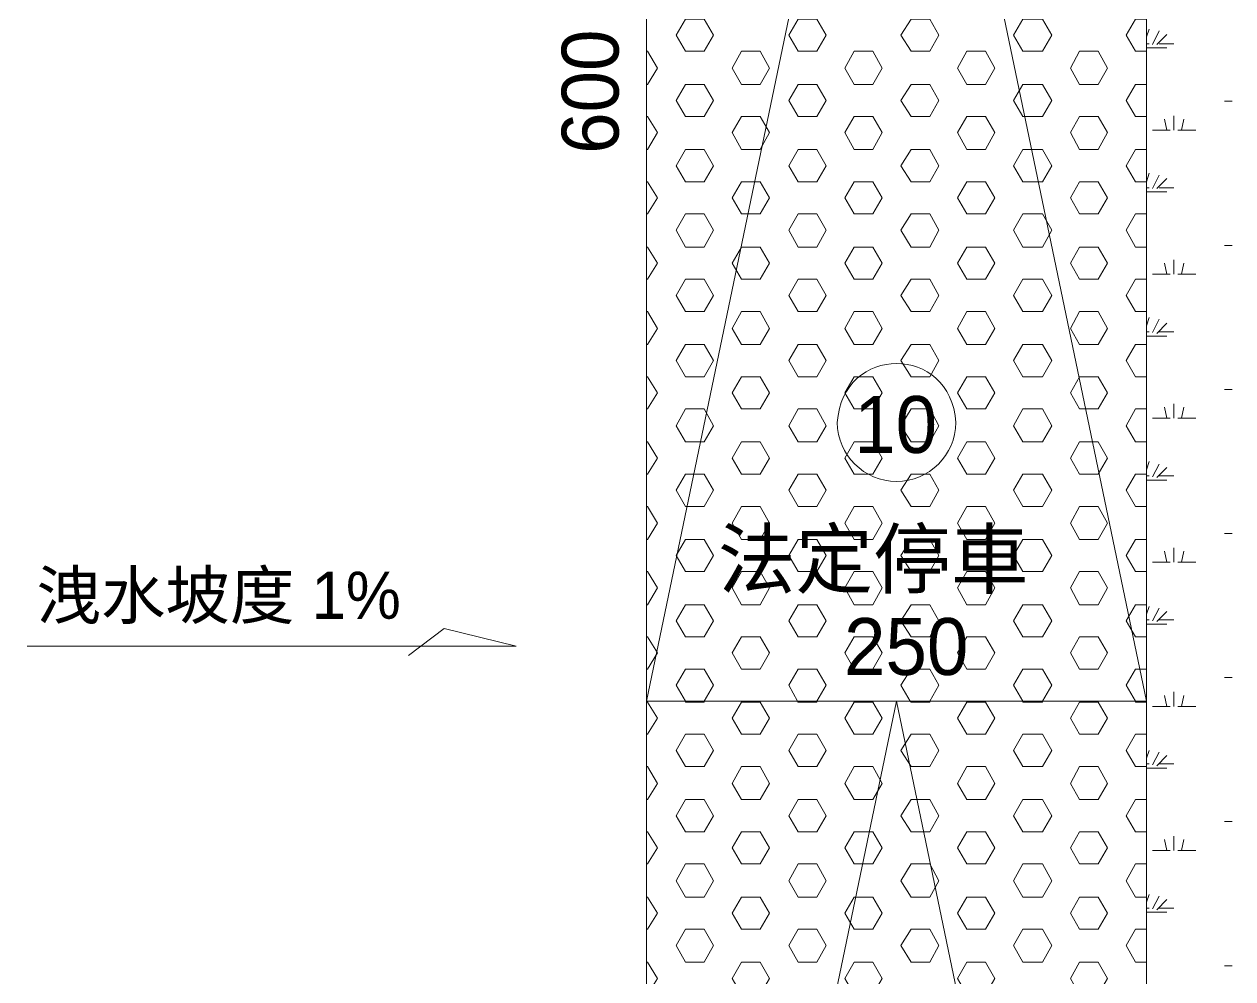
# Model space of a CAD drawing. Header units: millimetres. Extents: x 0 to 31017, y 0 to 21335.
# Drawn here: x 10418 to 11022, y 4430 to 4907 of the extents above; entities that cross this region are included whole.
import ezdxf
from ezdxf import colors
from ezdxf.entities.mleader import LeaderData, LeaderLine
from ezdxf.enums import TextEntityAlignment as Align
from ezdxf.math import Vec2, Vec3

# ---------------------------------------------------------------- set-up
doc = ezdxf.new("R2010")
doc.units = ezdxf.units.MM
doc.layers.add('PDF_幾何圖形', color=7, linetype='Continuous')
doc.layers.add('PDF_文字', color=7, linetype='Continuous')
doc.styles.add('PDF PMingLiU', font='')
doc.styles.get("Standard").update_dxf_attribs({"font": 'arial.ttf'})
doc.styles.get('PDF PMingLiU').set_extended_font_data('PMingLiU')

# ---------------------------------------------------------------- blocks, each defined once
blk = doc.blocks.new('建築底圖1140116')
at = {"layer": 'PDF_幾何圖形', "lineweight": 0}
blk.add_lwpolyline([(1839.01, -22577.18), (1488.86, -22577.18, -0.000209), (1488.43, -24980.84)], format="xyb", dxfattribs=at)
for points in [[(1839.01, -23958.32), (1839.01, -23358.36), (2088.82, -23358.36), (2088.82, -23958.32)], [(2088.82, -23958.32), (1963.91, -23358.36), (1839.01, -23958.32), (1963.91, -23358.36)], [(1839.01, -23958.32), (1839.01, -23358.36), (2088.82, -23358.36), (2088.82, -23958.32)], [(2126.08, -23358.36), (2088.82, -23358.36), (2088.82, -25158.67), (2389.01, -25158.67)], [(1867.8, -23617.48), (1858.49, -23617.48), (1853.83, -23625.52), (1858.49, -23633.57), (1867.8, -23633.57), (1872.46, -23625.52)], [(1924.11, -23617.48), (1914.8, -23617.48), (1910.14, -23625.52), (1914.8, -23633.57), (1924.11, -23633.57), (1928.77, -23625.52)], [(1980.43, -23617.48), (1971.11, -23617.48), (1966.03, -23625.52), (1971.11, -23633.57), (1980.43, -23633.57), (1985.08, -23625.52)], [(2036.74, -23617.48), (2027, -23617.48), (2022.34, -23625.52), (2027, -23633.57), (2036.74, -23633.57), (2041.4, -23625.52)], [(1895.75, -23633.57), (1886.43, -23633.57), (1881.77, -23642.04), (1886.43, -23650.08), (1895.75, -23650.08), (1900.4, -23642.04)], [(1952.06, -23633.57), (1942.74, -23633.57), (1938.09, -23642.04), (1942.74, -23650.08), (1952.06, -23650.08), (1956.72, -23642.04)], [(2008.37, -23633.57), (1999.06, -23633.57), (1994.4, -23642.04), (1999.06, -23650.08), (2008.37, -23650.08), (2013.03, -23642.04)], [(2064.68, -23633.57), (2055.37, -23633.57), (2050.71, -23642.04), (2055.37, -23650.08), (2064.68, -23650.08), (2069.34, -23642.04)], [(1867.8, -23650.08), (1858.49, -23650.08), (1853.83, -23658.13), (1858.49, -23666.17), (1867.8, -23666.17), (1872.46, -23658.13)], [(1924.11, -23650.08), (1914.8, -23650.08), (1910.14, -23658.13), (1914.8, -23666.17), (1924.11, -23666.17), (1928.77, -23658.13)], [(1980.43, -23650.08), (1971.11, -23650.08), (1966.03, -23658.13), (1971.11, -23666.17), (1980.43, -23666.17), (1985.08, -23658.13)], [(2036.74, -23650.08), (2027, -23650.08), (2022.34, -23658.13), (2027, -23666.17), (2036.74, -23666.17), (2041.4, -23658.13)], [(1895.75, -23666.17), (1886.43, -23666.17), (1881.77, -23674.22), (1886.43, -23682.68), (1895.75, -23682.68), (1900.4, -23674.22)], [(1952.06, -23666.17), (1942.74, -23666.17), (1938.09, -23674.22), (1942.74, -23682.68), (1952.06, -23682.68), (1956.72, -23674.22)], [(2008.37, -23666.17), (1999.06, -23666.17), (1994.4, -23674.22), (1999.06, -23682.68), (2008.37, -23682.68), (2013.03, -23674.22)], [(2064.68, -23666.17), (2055.37, -23666.17), (2050.71, -23674.22), (2055.37, -23682.68), (2064.68, -23682.68), (2069.34, -23674.22)], [(1867.8, -23682.68), (1858.49, -23682.68), (1853.83, -23690.73), (1858.49, -23698.77), (1867.8, -23698.77), (1872.46, -23690.73)], [(1924.11, -23682.68), (1914.8, -23682.68), (1910.14, -23690.73), (1914.8, -23698.77), (1924.11, -23698.77), (1928.77, -23690.73)], [(1980.43, -23682.68), (1971.11, -23682.68), (1966.03, -23690.73), (1971.11, -23698.77), (1980.43, -23698.77), (1985.08, -23690.73)], [(2036.74, -23682.68), (2027, -23682.68), (2022.34, -23690.73), (2027, -23698.77), (2036.74, -23698.77), (2041.4, -23690.73)], [(1895.75, -23698.77), (1886.43, -23698.77), (1881.77, -23706.82), (1886.43, -23714.86), (1895.75, -23714.86), (1900.4, -23706.82)], [(1952.06, -23698.77), (1942.74, -23698.77), (1938.09, -23706.82), (1942.74, -23714.86), (1952.06, -23714.86), (1956.72, -23706.82)], [(2008.37, -23698.77), (1999.06, -23698.77), (1994.4, -23706.82), (1999.06, -23714.86), (2008.37, -23714.86), (2013.03, -23706.82)], [(2064.68, -23698.77), (2055.37, -23698.77), (2050.71, -23706.82), (2055.37, -23714.86), (2064.68, -23714.86), (2069.34, -23706.82)], [(1867.8, -23714.86), (1858.49, -23714.86), (1853.83, -23722.91), (1858.49, -23731.37), (1867.8, -23731.37), (1872.46, -23722.91)], [(1924.11, -23714.86), (1914.8, -23714.86), (1910.14, -23722.91), (1914.8, -23731.37), (1924.11, -23731.37), (1928.77, -23722.91)], [(1980.43, -23714.86), (1971.11, -23714.86), (1966.03, -23722.91), (1971.11, -23731.37), (1980.43, -23731.37), (1985.08, -23722.91)], [(2036.74, -23714.86), (2027, -23714.86), (2022.34, -23722.91), (2027, -23731.37), (2036.74, -23731.37), (2041.4, -23722.91)], [(1895.75, -23731.37), (1886.43, -23731.37), (1881.77, -23739.42), (1886.43, -23747.46), (1895.75, -23747.46), (1900.4, -23739.42)], [(1952.06, -23731.37), (1942.74, -23731.37), (1938.09, -23739.42), (1942.74, -23747.46), (1952.06, -23747.46), (1956.72, -23739.42)], [(2008.37, -23731.37), (1999.06, -23731.37), (1994.4, -23739.42), (1999.06, -23747.46), (2008.37, -23747.46), (2013.03, -23739.42)], [(2064.68, -23731.37), (2055.37, -23731.37), (2050.71, -23739.42), (2055.37, -23747.46), (2064.68, -23747.46), (2069.34, -23739.42)], [(1867.8, -23747.46), (1858.49, -23747.46), (1853.83, -23755.51), (1858.49, -23763.55), (1867.8, -23763.55), (1872.46, -23755.51)], [(1924.11, -23747.46), (1914.8, -23747.46), (1910.14, -23755.51), (1914.8, -23763.55), (1924.11, -23763.55), (1928.77, -23755.51)], [(1980.43, -23747.46), (1971.11, -23747.46), (1966.03, -23755.51), (1971.11, -23763.55), (1980.43, -23763.55), (1985.08, -23755.51)], [(2036.74, -23747.46), (2027, -23747.46), (2022.34, -23755.51), (2027, -23763.55), (2036.74, -23763.55), (2041.4, -23755.51)], [(1895.75, -23763.55), (1886.43, -23763.55), (1881.77, -23772.02), (1886.43, -23780.07), (1895.75, -23780.07), (1900.4, -23772.02)], [(1952.06, -23763.55), (1942.74, -23763.55), (1938.09, -23772.02), (1942.74, -23780.07), (1952.06, -23780.07), (1956.72, -23772.02)], [(2008.37, -23763.55), (1999.06, -23763.55), (1994.4, -23772.02), (1999.06, -23780.07), (2008.37, -23780.07), (2013.03, -23772.02)], [(2064.68, -23763.55), (2055.37, -23763.55), (2050.71, -23772.02), (2055.37, -23780.07), (2064.68, -23780.07), (2069.34, -23772.02)], [(1867.8, -23780.07), (1858.49, -23780.07), (1853.83, -23788.11), (1858.49, -23796.16), (1867.8, -23796.16), (1872.46, -23788.11)], [(1924.11, -23780.07), (1914.8, -23780.07), (1910.14, -23788.11), (1914.8, -23796.16), (1924.11, -23796.16), (1928.77, -23788.11)], [(1980.43, -23780.07), (1971.11, -23780.07), (1966.03, -23788.11), (1971.11, -23796.16), (1980.43, -23796.16), (1985.08, -23788.11)], [(2036.74, -23780.07), (2027, -23780.07), (2022.34, -23788.11), (2027, -23796.16), (2036.74, -23796.16), (2041.4, -23788.11)], [(1895.75, -23796.16), (1886.43, -23796.16), (1881.77, -23804.2), (1886.43, -23812.24), (1895.75, -23812.24), (1900.4, -23804.2)], [(1952.06, -23796.16), (1942.74, -23796.16), (1938.09, -23804.2), (1942.74, -23812.24), (1952.06, -23812.24), (1956.72, -23804.2)], [(2008.37, -23796.16), (1999.06, -23796.16), (1994.4, -23804.2), (1999.06, -23812.24), (2008.37, -23812.24), (2013.03, -23804.2)], [(2064.68, -23796.16), (2055.37, -23796.16), (2050.71, -23804.2), (2055.37, -23812.24), (2064.68, -23812.24), (2069.34, -23804.2)], [(1867.8, -23812.24), (1858.49, -23812.24), (1853.83, -23820.71), (1858.49, -23828.76), (1867.8, -23828.76), (1872.46, -23820.71)], [(1924.11, -23812.24), (1914.8, -23812.24), (1910.14, -23820.71), (1914.8, -23828.76), (1924.11, -23828.76), (1928.77, -23820.71)], [(1980.43, -23812.24), (1971.11, -23812.24), (1966.03, -23820.71), (1971.11, -23828.76), (1980.43, -23828.76), (1985.08, -23820.71)], [(2036.74, -23812.24), (2027, -23812.24), (2022.34, -23820.71), (2027, -23828.76), (2036.74, -23828.76), (2041.4, -23820.71)], [(1895.75, -23828.76), (1886.43, -23828.76), (1881.77, -23836.8), (1886.43, -23844.85), (1895.75, -23844.85), (1900.4, -23836.8)], [(1952.06, -23828.76), (1942.74, -23828.76), (1938.09, -23836.8), (1942.74, -23844.85), (1952.06, -23844.85), (1956.72, -23836.8)], [(2008.37, -23828.76), (1999.06, -23828.76), (1994.4, -23836.8), (1999.06, -23844.85), (2008.37, -23844.85), (2013.03, -23836.8)], [(2064.68, -23828.76), (2055.37, -23828.76), (2050.71, -23836.8), (2055.37, -23844.85), (2064.68, -23844.85), (2069.34, -23836.8)], [(1867.8, -23844.85), (1858.49, -23844.85), (1853.83, -23852.89), (1858.49, -23860.94), (1867.8, -23860.94), (1872.46, -23852.89)], [(1924.11, -23844.85), (1914.8, -23844.85), (1910.14, -23852.89), (1914.8, -23860.94), (1924.11, -23860.94), (1928.77, -23852.89)], [(1980.43, -23844.85), (1971.11, -23844.85), (1966.03, -23852.89), (1971.11, -23860.94), (1980.43, -23860.94), (1985.08, -23852.89)], [(2036.74, -23844.85), (2027, -23844.85), (2022.34, -23852.89), (2027, -23860.94), (2036.74, -23860.94), (2041.4, -23852.89)], [(1895.75, -23860.94), (1886.43, -23860.94), (1881.77, -23869.4), (1886.43, -23877.45), (1895.75, -23877.45), (1900.4, -23869.4)], [(1952.06, -23860.94), (1942.74, -23860.94), (1938.09, -23869.4), (1942.74, -23877.45), (1952.06, -23877.45), (1956.72, -23869.4)], [(2008.37, -23860.94), (1999.06, -23860.94), (1994.4, -23869.4), (1999.06, -23877.45), (2008.37, -23877.45), (2013.03, -23869.4)], [(2064.68, -23860.94), (2055.37, -23860.94), (2050.71, -23869.4), (2055.37, -23877.45), (2064.68, -23877.45), (2069.34, -23869.4)], [(1867.8, -23877.45), (1858.49, -23877.45), (1853.83, -23885.49), (1858.49, -23893.54), (1867.8, -23893.54), (1872.46, -23885.49)], [(1924.11, -23877.45), (1914.8, -23877.45), (1910.14, -23885.49), (1914.8, -23893.54), (1924.11, -23893.54), (1928.77, -23885.49)], [(1980.43, -23877.45), (1971.11, -23877.45), (1966.03, -23885.49), (1971.11, -23893.54), (1980.43, -23893.54), (1985.08, -23885.49)], [(2036.74, -23877.45), (2027, -23877.45), (2022.34, -23885.49), (2027, -23893.54), (2036.74, -23893.54), (2041.4, -23885.49)], [(1895.75, -23893.54), (1886.43, -23893.54), (1881.77, -23901.58), (1886.43, -23910.05), (1895.75, -23910.05), (1900.4, -23901.58)], [(1952.06, -23893.54), (1942.74, -23893.54), (1938.09, -23901.58), (1942.74, -23910.05), (1952.06, -23910.05), (1956.72, -23901.58)], [(2008.37, -23893.54), (1999.06, -23893.54), (1994.4, -23901.58), (1999.06, -23910.05), (2008.37, -23910.05), (2013.03, -23901.58)], [(2064.68, -23893.54), (2055.37, -23893.54), (2050.71, -23901.58), (2055.37, -23910.05), (2064.68, -23910.05), (2069.34, -23901.58)], [(1867.8, -23910.05), (1858.49, -23910.05), (1853.83, -23918.1), (1858.49, -23926.14), (1867.8, -23926.14), (1872.46, -23918.1)], [(1924.11, -23910.05), (1914.8, -23910.05), (1910.14, -23918.1), (1914.8, -23926.14), (1924.11, -23926.14), (1928.77, -23918.1)], [(1980.43, -23910.05), (1971.11, -23910.05), (1966.03, -23918.1), (1971.11, -23926.14), (1980.43, -23926.14), (1985.08, -23918.1)], [(2036.74, -23910.05), (2027, -23910.05), (2022.34, -23918.1), (2027, -23926.14), (2036.74, -23926.14), (2041.4, -23918.1)], [(1895.75, -23926.14), (1886.43, -23926.14), (1881.77, -23934.18), (1886.43, -23942.23), (1895.75, -23942.23), (1900.4, -23934.18)], [(1952.06, -23926.14), (1942.74, -23926.14), (1938.09, -23934.18), (1942.74, -23942.23), (1952.06, -23942.23), (1956.72, -23934.18)], [(2008.37, -23926.14), (1999.06, -23926.14), (1994.4, -23934.18), (1999.06, -23942.23), (2008.37, -23942.23), (2013.03, -23934.18)], [(2064.68, -23926.14), (2055.37, -23926.14), (2050.71, -23934.18), (2055.37, -23942.23), (2064.68, -23942.23), (2069.34, -23934.18)], [(1867.8, -23942.23), (1858.49, -23942.23), (1853.83, -23950.27), (1858.49, -23958.32), (1858.49, -23958.74), (1867.8, -23958.74), (1867.8, -23958.32), (1872.46, -23950.27)], [(1924.11, -23942.23), (1914.8, -23942.23), (1910.14, -23950.27), (1914.38, -23958.32), (1914.8, -23958.74), (1924.11, -23958.74), (1924.11, -23958.32), (1928.77, -23950.27)], [(1980.43, -23942.23), (1971.11, -23942.23), (1966.03, -23950.27), (1970.69, -23958.32), (1971.11, -23958.74), (1980.43, -23958.74), (1980.43, -23958.32), (1985.08, -23950.27)], [(2036.74, -23942.23), (2027, -23942.23), (2022.34, -23950.27), (2027, -23958.32), (2027, -23958.74), (2036.74, -23958.74), (2036.74, -23958.32), (2041.4, -23950.27)], [(1839.01, -24558.7), (1839.01, -23958.32), (2088.82, -23958.32), (2088.82, -24558.7)], [(2088.82, -24558.7), (1963.91, -23958.32), (1839.01, -24558.7), (1963.91, -23958.32)], [(1839.01, -24558.7), (1839.01, -23958.32), (2088.82, -23958.32), (2088.82, -24558.7)], [(1895.75, -23958.74), (1886.43, -23958.74), (1881.77, -23966.79), (1886.43, -23974.83), (1895.75, -23974.83), (1900.4, -23966.79)], [(1952.06, -23958.74), (1942.74, -23958.74), (1938.09, -23966.79), (1942.74, -23974.83), (1952.06, -23974.83), (1956.72, -23966.79)], [(2008.37, -23958.74), (1999.06, -23958.74), (1994.4, -23966.79), (1999.06, -23974.83), (2008.37, -23974.83), (2013.03, -23966.79)], [(2064.68, -23958.74), (2055.37, -23958.74), (2050.71, -23966.79), (2055.37, -23974.83), (2064.68, -23974.83), (2069.34, -23966.79)], [(1867.8, -23974.83), (1858.49, -23974.83), (1853.83, -23982.88), (1858.49, -23990.92), (1867.8, -23990.92), (1872.46, -23982.88)], [(1924.11, -23974.83), (1914.8, -23974.83), (1910.14, -23982.88), (1914.8, -23990.92), (1924.11, -23990.92), (1928.77, -23982.88)], [(1980.43, -23974.83), (1971.11, -23974.83), (1966.03, -23982.88), (1971.11, -23990.92), (1980.43, -23990.92), (1985.08, -23982.88)], [(2036.74, -23974.83), (2027, -23974.83), (2022.34, -23982.88), (2027, -23990.92), (2036.74, -23990.92), (2041.4, -23982.88)], [(1895.75, -23990.92), (1886.43, -23990.92), (1881.77, -23999.39), (1886.43, -24007.43), (1895.75, -24007.43), (1900.4, -23999.39)], [(1952.06, -23990.92), (1942.74, -23990.92), (1938.09, -23999.39), (1942.74, -24007.43), (1952.06, -24007.43), (1956.72, -23999.39)], [(2008.37, -23990.92), (1999.06, -23990.92), (1994.4, -23999.39), (1999.06, -24007.43), (2008.37, -24007.43), (2013.03, -23999.39)], [(2064.68, -23990.92), (2055.37, -23990.92), (2050.71, -23999.39), (2055.37, -24007.43), (2064.68, -24007.43), (2069.34, -23999.39)], [(1867.8, -24007.43), (1858.49, -24007.43), (1853.83, -24015.48), (1858.49, -24023.52), (1867.8, -24023.52), (1872.46, -24015.48)], [(1924.11, -24007.43), (1914.8, -24007.43), (1910.14, -24015.48), (1914.8, -24023.52), (1924.11, -24023.52), (1928.77, -24015.48)], [(1980.43, -24007.43), (1971.11, -24007.43), (1966.03, -24015.48), (1971.11, -24023.52), (1980.43, -24023.52), (1985.08, -24015.48)], [(2036.74, -24007.43), (2027, -24007.43), (2022.34, -24015.48), (2027, -24023.52), (2036.74, -24023.52), (2041.4, -24015.48)], [(1895.75, -24023.52), (1886.43, -24023.52), (1881.77, -24031.57), (1886.43, -24039.61), (1895.75, -24039.61), (1900.4, -24031.57)], [(1952.06, -24023.52), (1942.74, -24023.52), (1938.09, -24031.57), (1942.74, -24039.61), (1952.06, -24039.61), (1956.72, -24031.57)], [(2008.37, -24023.52), (1999.06, -24023.52), (1994.4, -24031.57), (1999.06, -24039.61), (2008.37, -24039.61), (2013.03, -24031.57)], [(2064.68, -24023.52), (2055.37, -24023.52), (2050.71, -24031.57), (2055.37, -24039.61), (2064.68, -24039.61), (2069.34, -24031.57)], [(1867.8, -24039.61), (1858.49, -24039.61), (1853.83, -24048.08), (1858.49, -24056.12), (1867.8, -24056.12), (1872.46, -24048.08)], [(1924.11, -24039.61), (1914.8, -24039.61), (1910.14, -24048.08), (1914.8, -24056.12), (1924.11, -24056.12), (1928.77, -24048.08)], [(1980.43, -24039.61), (1971.11, -24039.61), (1966.03, -24048.08), (1971.11, -24056.12), (1980.43, -24056.12), (1985.08, -24048.08)], [(2036.74, -24039.61), (2027, -24039.61), (2022.34, -24048.08), (2027, -24056.12), (2036.74, -24056.12), (2041.4, -24048.08)], [(1895.75, -24056.12), (1886.43, -24056.12), (1881.77, -24064.17), (1886.43, -24072.21), (1895.75, -24072.21), (1900.4, -24064.17)], [(1952.06, -24056.12), (1942.74, -24056.12), (1938.09, -24064.17), (1942.74, -24072.21), (1952.06, -24072.21), (1956.72, -24064.17)], [(2008.37, -24056.12), (1999.06, -24056.12), (1994.4, -24064.17), (1999.06, -24072.21), (2008.37, -24072.21), (2013.03, -24064.17)], [(2064.68, -24056.12), (2055.37, -24056.12), (2050.71, -24064.17), (2055.37, -24072.21), (2064.68, -24072.21), (2069.34, -24064.17)], [(1867.8, -24072.21), (1858.49, -24072.21), (1853.83, -24080.26), (1858.49, -24088.73), (1867.8, -24088.73), (1872.46, -24080.26)], [(1924.11, -24072.21), (1914.8, -24072.21), (1910.14, -24080.26), (1914.8, -24088.73), (1924.11, -24088.73), (1928.77, -24080.26)], [(1980.43, -24072.21), (1971.11, -24072.21), (1966.03, -24080.26), (1971.11, -24088.73), (1980.43, -24088.73), (1985.08, -24080.26)], [(2036.74, -24072.21), (2027, -24072.21), (2022.34, -24080.26), (2027, -24088.73), (2036.74, -24088.73), (2041.4, -24080.26)], [(1895.75, -24088.73), (1886.43, -24088.73), (1881.77, -24096.77), (1886.43, -24104.82), (1895.75, -24104.82), (1900.4, -24096.77)], [(1952.06, -24088.73), (1942.74, -24088.73), (1938.09, -24096.77), (1942.74, -24104.82), (1952.06, -24104.82), (1956.72, -24096.77)], [(2008.37, -24088.73), (1999.06, -24088.73), (1994.4, -24096.77), (1999.06, -24104.82), (2008.37, -24104.82), (2013.03, -24096.77)], [(2064.68, -24088.73), (2055.37, -24088.73), (2050.71, -24096.77), (2055.37, -24104.82), (2064.68, -24104.82), (2069.34, -24096.77)]]:
    blk.add_lwpolyline(points, close=True, dxfattribs=at)
at = {"layer": 'PDF_幾何圖形', "lineweight": 5}
for points in [[(1839.01, -23958.32), (1839.01, -23358.36), (2088.82, -23358.36), (2088.82, -23958.32)], [(1839.01, -24558.7), (1839.01, -23958.32), (2088.82, -23958.32), (2088.82, -24558.7)]]:
    blk.add_lwpolyline(points, close=True, dxfattribs=at)
at = {"layer": 'PDF_幾何圖形', "lineweight": 0}
for points in [[(2088.82, -23617.48), (2083.31, -23617.48), (2078.66, -23625.52), (2083.31, -23633.57), (2088.82, -23633.57)], [(2088.82, -23626.37), (2090.09, -23622.56)], [(2091.78, -23630.18), (2095.17, -23623.41)], [(2088.82, -23629.76), (2090.09, -23629.76)], [(2093.9, -23630.18), (2098.98, -23625.1)], [(2095.17, -23629.76), (2102.37, -23629.76)], [(1839.01, -23650.08), (1839.43, -23650.08), (1844.52, -23642.04), (1839.43, -23633.57), (1839.01, -23633.57)], [(2088.82, -23631.88), (2098.98, -23631.88)], [(2088.82, -23650.08), (2083.31, -23650.08), (2078.66, -23658.13), (2083.31, -23666.17), (2088.82, -23666.17)], [(2127.77, -23658.55), (2131.58, -23658.55)], [(1839.01, -23682.68), (1839.43, -23682.68), (1844.52, -23674.22), (1839.43, -23666.17), (1839.01, -23666.17)], [(2102.37, -23672.95), (2102.37, -23665.75)], [(2098.98, -23672.95), (2097.71, -23667.44)], [(2106.18, -23672.95), (2107.45, -23667.44)], [(2091.78, -23672.95), (2100.67, -23672.95)], [(2104.48, -23672.95), (2113.38, -23672.95)], [(2088.82, -23682.68), (2083.31, -23682.68), (2078.66, -23690.73), (2083.31, -23698.77), (2088.82, -23698.77), (2090.09, -23694.54)], [(2091.78, -23702.16), (2095.17, -23695.39)], [(1839.01, -23714.86), (1839.43, -23714.86), (1844.52, -23706.82), (1839.43, -23698.77), (1839.01, -23698.77)], [(2088.82, -23701.74), (2090.09, -23701.74)], [(2093.9, -23702.16), (2098.98, -23697.08)], [(2095.17, -23701.74), (2102.37, -23701.74)], [(2088.82, -23703.85), (2098.98, -23703.85)], [(2088.82, -23714.86), (2083.31, -23714.86), (2078.66, -23722.91), (2083.31, -23731.37), (2088.82, -23731.37)], [(1839.01, -23747.46), (1839.43, -23747.46), (1844.52, -23739.42), (1839.43, -23731.37), (1839.01, -23731.37)], [(2127.77, -23730.53), (2131.58, -23730.53)], [(2102.37, -23744.92), (2102.37, -23737.73)], [(2091.78, -23744.92), (2100.67, -23744.92)], [(2098.98, -23744.92), (2097.71, -23739.42)], [(2104.48, -23744.92), (2113.38, -23744.92)], [(2106.18, -23744.92), (2107.45, -23739.42)], [(2088.82, -23747.46), (2083.31, -23747.46), (2078.66, -23755.51), (2083.31, -23763.55), (2088.82, -23763.55)], [(1839.01, -23780.07), (1839.43, -23780.07), (1844.52, -23772.02), (1839.43, -23763.55), (1839.01, -23763.55)], [(2088.82, -23770.75), (2090.09, -23766.52)], [(2091.78, -23774.14), (2095.17, -23767.36)], [(2088.82, -23773.71), (2090.09, -23773.71)], [(2093.9, -23774.56), (2098.98, -23769.48)], [(2095.17, -23773.71), (2102.37, -23773.71)], [(2088.82, -23780.07), (2083.31, -23780.07), (2078.66, -23788.11), (2083.31, -23796.16), (2088.82, -23796.16)], [(2088.82, -23775.83), (2098.98, -23775.83)], [(1839.01, -23812.24), (1839.43, -23812.24), (1844.52, -23804.2), (1839.43, -23796.16), (1839.01, -23796.16)], [(2127.77, -23802.51), (2131.58, -23802.51)], [(2098.98, -23816.9), (2097.71, -23811.4)], [(2102.37, -23816.9), (2102.37, -23809.7)], [(2106.18, -23816.9), (2107.45, -23811.4)], [(2088.82, -23812.24), (2083.31, -23812.24), (2078.66, -23820.71), (2083.31, -23828.76), (2088.82, -23828.76)], [(2091.78, -23816.9), (2100.67, -23816.9)], [(2104.48, -23816.9), (2113.38, -23816.9)], [(1839.01, -23844.85), (1839.43, -23844.85), (1844.52, -23836.8), (1839.43, -23828.76), (1839.01, -23828.76)], [(2088.82, -23842.73), (2090.09, -23838.5)], [(2091.78, -23846.12), (2095.17, -23839.77)], [(2093.9, -23846.54), (2098.98, -23841.46)], [(2088.82, -23844.85), (2083.31, -23844.85), (2078.66, -23852.89), (2083.31, -23860.94), (2088.82, -23860.94)], [(2088.82, -23845.69), (2090.09, -23845.69)], [(2095.17, -23845.69), (2102.37, -23845.69)], [(2088.82, -23847.81), (2098.98, -23847.81)], [(1839.01, -23877.45), (1839.43, -23877.45), (1844.52, -23869.4), (1839.43, -23860.94), (1839.01, -23860.94)], [(2088.82, -23877.45), (2083.31, -23877.45), (2078.66, -23885.49), (2083.31, -23893.54), (2088.82, -23893.54)], [(2127.77, -23874.48), (2131.58, -23874.48)], [(2098.98, -23888.88), (2097.71, -23883.38)], [(2102.37, -23888.88), (2102.37, -23881.68)], [(2106.18, -23888.88), (2107.45, -23883.38)], [(2091.78, -23888.88), (2100.67, -23888.88)], [(2104.48, -23888.88), (2113.38, -23888.88)], [(1839.01, -23910.05), (1839.43, -23910.05), (1844.52, -23901.58), (1839.43, -23893.54), (1839.01, -23893.54)], [(2088.82, -23910.05), (2083.31, -23910.05), (2078.66, -23918.1), (2083.31, -23926.14), (2088.82, -23926.14)], [(2088.82, -23914.71), (2090.09, -23910.9)], [(2091.78, -23918.1), (2095.17, -23911.74)], [(2093.9, -23918.52), (2098.98, -23913.44)], [(2088.82, -23917.67), (2090.09, -23917.67)], [(2088.82, -23919.79), (2098.98, -23919.79)], [(2095.17, -23917.67), (2102.37, -23917.67)], [(1839.01, -23942.23), (1839.43, -23942.23), (1844.52, -23934.18), (1839.43, -23926.14), (1839.01, -23926.14)], [(2088.82, -23942.23), (2083.31, -23942.23), (2078.66, -23950.27), (2083.31, -23958.32), (2083.31, -23958.74), (2088.82, -23958.74)], [(2127.77, -23946.46), (2131.58, -23946.46)], [(2098.98, -23960.86), (2097.71, -23955.35)], [(2102.37, -23960.86), (2102.37, -23953.66)], [(2106.18, -23960.86), (2107.45, -23955.35)], [(1839.01, -23974.83), (1839.43, -23974.83), (1844.52, -23966.79), (1839.43, -23958.74), (1839.01, -23958.74)], [(2091.78, -23960.86), (2100.67, -23960.86)], [(2104.48, -23960.86), (2113.38, -23960.86)], [(2088.82, -23974.83), (2083.31, -23974.83), (2078.66, -23982.88), (2083.31, -23990.92), (2088.82, -23990.92)], [(2088.82, -23986.69), (2090.09, -23982.88)], [(2091.78, -23990.07), (2095.17, -23983.72)], [(2093.9, -23990.5), (2098.98, -23985.42)], [(1839.01, -24007.43), (1839.43, -24007.43), (1844.52, -23999.39), (1839.43, -23990.92), (1839.01, -23990.92)], [(2088.82, -23989.65), (2090.09, -23989.65)], [(2088.82, -23991.77), (2098.98, -23991.77)], [(2095.17, -23989.65), (2102.37, -23989.65)], [(2088.82, -24007.43), (2083.31, -24007.43), (2078.66, -24015.48), (2083.31, -24023.52), (2088.82, -24023.52)], [(2127.77, -24018.44), (2131.58, -24018.44)], [(1839.01, -24039.61), (1839.43, -24039.61), (1844.52, -24031.57), (1839.43, -24023.52), (1839.01, -24023.52)], [(2098.98, -24032.84), (2097.71, -24027.33)], [(2102.37, -24032.84), (2102.37, -24025.64)], [(2106.18, -24032.84), (2107.45, -24027.33)], [(2091.78, -24032.84), (2100.67, -24032.84)], [(2104.48, -24032.84), (2113.38, -24032.84)], [(2088.82, -24039.61), (2083.31, -24039.61), (2078.66, -24048.08), (2083.31, -24056.12), (2088.82, -24056.12)], [(1839.01, -24072.21), (1839.43, -24072.21), (1844.52, -24064.17), (1839.43, -24056.12), (1839.01, -24056.12)], [(2088.82, -24058.66), (2090.09, -24054.85)], [(2091.78, -24062.05), (2095.17, -24055.7)], [(2093.9, -24062.48), (2098.98, -24057.39)], [(2088.82, -24061.63), (2090.09, -24061.63)], [(2088.82, -24063.75), (2098.98, -24063.75)], [(2095.17, -24061.63), (2102.37, -24061.63)], [(2088.82, -24072.21), (2083.31, -24072.21), (2078.66, -24080.26), (2083.31, -24088.73), (2088.82, -24088.73)], [(1839.01, -24104.82), (1839.43, -24104.82), (1844.52, -24096.77), (1839.43, -24088.73), (1839.01, -24088.73)], [(2127.77, -24090.42), (2131.58, -24090.42)]]:
    blk.add_lwpolyline(points, dxfattribs=at)
at = {"layer": 'PDF_幾何圖形', "lineweight": 9}
blk.add_lwpolyline([(1720.03, -23935.45), (1737.82, -23921.91), (1773.81, -23930.8), (1529.5, -23930.8)], dxfattribs=at)
at = {"layer": 'PDF_幾何圖形', "lineweight": 5}
blk.add_arc((1963.91, -23818.81), 29.64, 180.40053, 359.59947, dxfattribs=at)
at = {"layer": 'PDF_幾何圖形', "lineweight": 0}
blk.add_open_spline([(1839.01, -24903.78), (1839.01, -24128.24), (1839.01, -23352.71), (1839.01, -22577.18)], degree=3, dxfattribs=at)
at = {"layer": 'PDF_幾何圖形', "lineweight": 5}
blk.add_open_spline([(1993.55, -23819.02), (1991.03, -23779.75), (1936.8, -23779.75), (1934.28, -23819.02)], degree=3, dxfattribs=at)
at = {"layer": 'PDF_文字', "insert": (1811, -23684.8), "char_height": 28.447, "attachment_point": 4, "rotation": 90, "style": 'PDF PMingLiU'}
blk.add_mtext('600', dxfattribs=at)
at = {"layer": 'PDF_文字', "attachment_point": 4, "style": 'PDF PMingLiU'}
for s, insert, char_height in [('10', (1942.74, -23820.23), 28.447), ('法定停車', (1874.58, -23888.82), 28.447), ('洩水坡度 1%', (1534.16, -23906.65), 23.611), ('250', (1937.66, -23931.16), 28.447)]:
    blk.add_mtext(s, dxfattribs=dict(at, insert=insert, char_height=char_height))
blk = doc.blocks.new('_DetailCallout')
at = {"color": 0, "linetype": 'ByBlock', "lineweight": -2, "transparency": 16777216}
blk.add_line((8, 0), (-8, 0), dxfattribs=at)
blk.add_circle((0, 0), 8, dxfattribs=at)
at = {"color": 0, "transparency": 16777216}
for tag, p in [('視圖號碼', (0, 1)), ('圖紙號碼', (0, -6))]:
    blk.add_attdef(tag, text='', height=3, dxfattribs=at).set_placement(p, align=Align.CENTER)

msp = doc.modelspace()

# ---------------------------------------------------------------- block references
at = {"color": 2}
msp.add_blockref('建築底圖1140116', (8890.21, 28527.44), dxfattribs=at)

# ---------------------------------------------------------------- leaders
at = {"color": 175, "true_color": 0x4554a5}
ml = msp.add_multileader_block('Standard', dxfattribs=at)
ml.set_content('_DetailCallout', color=(69, 84, 165), scale=15)
ml.set_attribute('視圖號碼', '冷藏庫', width=0)
ml.set_attribute('圖紙號碼', 'A機', width=0)
ml.set_leader_properties()
ml.build(insert=Vec2(0, 0))
ml.multileader.update_dxf_attribs({"leader_type": 0})
ctx = ml.context
ctx.base_point, ctx.plane_origin = Vec3(13190.86, 19361.87), Vec3(13310.86, 19361.87)
notes = []
notes.append((ctx, [(0, (0, 0, 0), (0, 0), (1, 0), 1, [])]))
ctx.block.insert = Vec3(13310.86, 19361.87)
at = {"color": 251, "true_color": 0x636466}
ml = msp.add_multileader_block('Standard', dxfattribs=at)
ml.set_content('_DetailCallout', color=(99, 100, 102), scale=15)
ml.set_attribute('視圖號碼', '急速庫', width=0)
ml.set_attribute('圖紙號碼', 'B', width=0)
ml.set_leader_properties()
ml.build(insert=Vec2(0, 0))
ml.multileader.update_dxf_attribs({"leader_type": 0})
ctx = ml.context
ctx.base_point, ctx.plane_origin = Vec3(11503.79, 17825.66), Vec3(11623.79, 17825.66)
notes.append((ctx, [(0, (0, 0, 0), (0, 0), (1, 0), 1, [])]))
ctx.block.insert = Vec3(11623.79, 17825.66)
ml = msp.add_multileader_block('Standard', dxfattribs=at)
ml.set_content('_DetailCallout', color=(99, 100, 102), scale=15)
ml.set_attribute('視圖號碼', '急速庫', width=0)
ml.set_attribute('圖紙號碼', 'A-2', width=0)
ml.set_leader_properties()
ml.build(insert=Vec2(0, 0))
ml.multileader.update_dxf_attribs({"leader_type": 0})
ctx = ml.context
ctx.base_point, ctx.plane_origin = Vec3(11835.98, 17825.66), Vec3(11955.98, 17825.66)
notes.append((ctx, [(0, (0, 0, 0), (0, 0), (1, 0), 1, [])]))
ctx.block.insert = Vec3(11955.98, 17825.66)
ml = msp.add_multileader_block('Standard', dxfattribs=at)
ml.set_content('_DetailCallout', color=(99, 100, 102), scale=15)
ml.set_attribute('視圖號碼', '急速庫', width=0)
ml.set_attribute('圖紙號碼', 'A-1', width=0)
ml.set_leader_properties()
ml.build(insert=Vec2(0, 0))
ml.multileader.update_dxf_attribs({"leader_type": 0})
ctx = ml.context
ctx.base_point, ctx.plane_origin = Vec3(12173.04, 17825.66), Vec3(12293.04, 17825.66)
notes.append((ctx, [(0, (0, 0, 0), (0, 0), (1, 0), 1, [])]))
ctx.block.insert = Vec3(12293.04, 17825.66)
at = {"color": 175, "true_color": 0x4554a5}
ml = msp.add_multileader_block('Standard', dxfattribs=at)
ml.set_content('_DetailCallout', color=(69, 84, 165), scale=15)
ml.set_attribute('視圖號碼', '急速庫', width=0)
ml.set_attribute('圖紙號碼', 'B機', width=0)
ml.set_leader_properties()
ml.build(insert=Vec2(0, 0))
ml.multileader.update_dxf_attribs({"leader_type": 0})
ctx = ml.context
ctx.base_point, ctx.plane_origin = Vec3(10848.71, 17628.06), Vec3(10968.71, 17628.06)
notes.append((ctx, [(0, (0, 0, 0), (0, 0), (1, 0), 1, [])]))
ctx.block.insert = Vec3(10968.71, 17628.06)
ml = msp.add_multileader_block('Standard', dxfattribs=at)
ml.set_content('_DetailCallout', color=(69, 84, 165), scale=15)
ml.set_attribute('視圖號碼', '半成品', width=0)
ml.set_attribute('圖紙號碼', 'B機', width=0)
ml.set_leader_properties()
ml.build(insert=Vec2(0, 0))
ml.multileader.update_dxf_attribs({"leader_type": 0})
ctx = ml.context
ctx.base_point, ctx.plane_origin = Vec3(10572.64, 17628.06), Vec3(10692.64, 17628.06)
notes.append((ctx, [(0, (0, 0, 0), (0, 0), (1, 0), 1, [])]))
ctx.block.insert = Vec3(10692.64, 17628.06)
ml = msp.add_multileader_block('Standard', dxfattribs=at)
ml.set_content('_DetailCallout', color=(69, 84, 165), scale=15)
ml.set_attribute('視圖號碼', '急速庫', width=0)
ml.set_attribute('圖紙號碼', 'A機', width=0)
ml.set_leader_properties()
ml.build(insert=Vec2(0, 0))
ml.multileader.update_dxf_attribs({"leader_type": 0})
ctx = ml.context
ctx.base_point, ctx.plane_origin = Vec3(10848.71, 17335.06), Vec3(10968.71, 17335.06)
notes.append((ctx, [(0, (0, 0, 0), (0, 0), (1, 0), 1, [])]))
ctx.block.insert = Vec3(10968.71, 17335.06)
ml = msp.add_multileader_block('Standard', dxfattribs=at)
ml.set_content('_DetailCallout', color=(69, 84, 165), scale=15)
ml.set_attribute('視圖號碼', '半成品', width=0)
ml.set_attribute('圖紙號碼', 'A機', width=0)
ml.set_leader_properties()
ml.build(insert=Vec2(0, 0))
ml.multileader.update_dxf_attribs({"leader_type": 0})
ctx = ml.context
ctx.base_point, ctx.plane_origin = Vec3(10572.64, 17335.06), Vec3(10692.64, 17335.06)
notes.append((ctx, [(0, (0, 0, 0), (0, 0), (1, 0), 1, [])]))
ctx.block.insert = Vec3(10692.64, 17335.06)
at = {"color": 251, "true_color": 0x636466}
ml = msp.add_multileader_block('Standard', dxfattribs=at)
ml.set_content('_DetailCallout', color=(99, 100, 102), scale=15)
ml.set_attribute('視圖號碼', '半成品', width=0)
ml.set_attribute('圖紙號碼', 'B', width=0)
ml.set_leader_properties()
ml.build(insert=Vec2(0, 0))
ml.multileader.update_dxf_attribs({"leader_type": 0})
ctx = ml.context
ctx.base_point, ctx.plane_origin = Vec3(11496.44, 16648.92), Vec3(11616.44, 16648.92)
notes.append((ctx, [(0, (0, 0, 0), (0, 0), (1, 0), 1, [])]))
ctx.block.insert = Vec3(11616.44, 16648.92)
ml = msp.add_multileader_block('Standard', dxfattribs=at)
ml.set_content('_DetailCallout', color=(99, 100, 102), scale=15)
ml.set_attribute('視圖號碼', '半成品', width=0)
ml.set_attribute('圖紙號碼', 'A-2', width=0)
ml.set_leader_properties()
ml.build(insert=Vec2(0, 0))
ml.multileader.update_dxf_attribs({"leader_type": 0})
ctx = ml.context
ctx.base_point, ctx.plane_origin = Vec3(11828.64, 16648.92), Vec3(11948.64, 16648.92)
notes.append((ctx, [(0, (0, 0, 0), (0, 0), (1, 0), 1, [])]))
ctx.block.insert = Vec3(11948.64, 16648.92)
ml = msp.add_multileader_block('Standard', dxfattribs=at)
ml.set_content('_DetailCallout', color=(99, 100, 102), scale=15)
ml.set_attribute('視圖號碼', '半成品', width=0)
ml.set_attribute('圖紙號碼', 'A-1', width=0)
ml.set_leader_properties()
ml.build(insert=Vec2(0, 0))
ml.multileader.update_dxf_attribs({"leader_type": 0})
ctx = ml.context
ctx.base_point, ctx.plane_origin = Vec3(12165.69, 16648.92), Vec3(12285.69, 16648.92)
notes.append((ctx, [(0, (0, 0, 0), (0, 0), (1, 0), 1, [])]))
ctx.block.insert = Vec3(12285.69, 16648.92)
ml = msp.add_multileader_block('Standard', dxfattribs=at)
ml.set_content('_DetailCallout', color=(99, 100, 102), scale=15)
ml.set_attribute('視圖號碼', '急速庫', width=0)
ml.set_attribute('圖紙號碼', 'A機', width=0)
ml.set_leader_properties()
ml.build(insert=Vec2(0, 0))
ml.multileader.update_dxf_attribs({"leader_type": 0})
ctx = ml.context
ctx.base_point, ctx.plane_origin = Vec3(10926.37, 16519.78), Vec3(11046.37, 16519.78)
notes.append((ctx, [(0, (0, 0, 0), (0, 0), (1, 0), 1, [])]))
ctx.block.insert = Vec3(11046.37, 16519.78)
ml = msp.add_multileader_block('Standard', dxfattribs=at)
ml.set_content('_DetailCallout', color=(99, 100, 102), scale=15)
ml.set_attribute('視圖號碼', '半成品', width=0)
ml.set_attribute('圖紙號碼', 'A機', width=0)
ml.set_leader_properties()
ml.build(insert=Vec2(0, 0))
ml.multileader.update_dxf_attribs({"leader_type": 0})
ctx = ml.context
ctx.base_point, ctx.plane_origin = Vec3(10650.3, 16519.78), Vec3(10770.3, 16519.78)
notes.append((ctx, [(0, (0, 0, 0), (0, 0), (1, 0), 1, [])]))
ctx.block.insert = Vec3(10770.3, 16519.78)
ml = msp.add_multileader_block('Standard', dxfattribs=at)
ml.set_content('_DetailCallout', color=(99, 100, 102), scale=15)
ml.set_attribute('視圖號碼', '急速庫', width=0)
ml.set_attribute('圖紙號碼', 'B機', width=0)
ml.set_leader_properties()
ml.build(insert=Vec2(0, 0))
ml.multileader.update_dxf_attribs({"leader_type": 0})
ctx = ml.context
ctx.base_point, ctx.plane_origin = Vec3(10996.37, 16154.25), Vec3(11116.37, 16154.25)
notes.append((ctx, [(0, (0, 0, 0), (0, 0), (1, 0), 1, [])]))
ctx.block.insert = Vec3(11116.37, 16154.25)
ml = msp.add_multileader_block('Standard', dxfattribs=at)
ml.set_content('_DetailCallout', color=(99, 100, 102), scale=15)
ml.set_attribute('視圖號碼', '半成品', width=0)
ml.set_attribute('圖紙號碼', 'B機', width=0)
ml.set_leader_properties()
ml.build(insert=Vec2(0, 0))
ml.multileader.update_dxf_attribs({"leader_type": 0})
ctx = ml.context
ctx.base_point, ctx.plane_origin = Vec3(10720.3, 16154.25), Vec3(10840.3, 16154.25)
notes.append((ctx, [(0, (0, 0, 0), (0, 0), (1, 0), 1, [])]))
ctx.block.insert = Vec3(10840.3, 16154.25)
at = {"color": 54}
ml = msp.add_multileader_block('Standard', dxfattribs=at)
ml.set_content('_DetailCallout', color=54, scale=15)
ml.set_attribute('視圖號碼', '冷藏庫', width=0)
ml.set_attribute('圖紙號碼', 'A機', width=0)
ml.set_leader_properties()
ml.build(insert=Vec2(0, 0))
ml.multileader.update_dxf_attribs({"leader_type": 0})
ctx = ml.context
ctx.base_point, ctx.plane_origin = Vec3(29838.44, 5795.86), Vec3(29958.44, 5795.86)
notes.append((ctx, [(0, (0, 0, 0), (0, 0), (1, 0), 1, [])]))
ctx.block.insert = Vec3(29958.44, 5795.86)
at = {"color": 230}
ml = msp.add_multileader_block('Standard', dxfattribs=at)
ml.set_content('_DetailCallout', color=230, scale=15)
ml.set_attribute('視圖號碼', '冷藏庫', width=0)
ml.set_attribute('圖紙號碼', 'A機', width=0)
ml.set_leader_properties()
ml.build(insert=Vec2(0, 0))
ml.multileader.update_dxf_attribs({"leader_type": 0})
ctx = ml.context
ctx.base_point, ctx.plane_origin = Vec3(29234.45, 5540.76), Vec3(29354.45, 5540.76)
notes.append((ctx, [(0, (0, 0, 0), (0, 0), (1, 0), 1, [])]))
ctx.block.insert = Vec3(29354.45, 5540.76)
at = {"color": 30}
ml = msp.add_multileader_block('Standard', dxfattribs=at)
ml.set_content('_DetailCallout', color=30, scale=15)
ml.set_attribute('視圖號碼', '冷藏庫', width=0)
ml.set_attribute('圖紙號碼', 'A', width=0)
ml.set_leader_properties()
ml.build(insert=Vec2(0, 0))
ml.multileader.update_dxf_attribs({"leader_type": 0})
ctx = ml.context
ctx.base_point, ctx.plane_origin = Vec3(29710.71, 5353.36), Vec3(29830.71, 5353.36)
notes.append((ctx, [(0, (0, 0, 0), (0, 0), (1, 0), 1, [])]))
ctx.block.insert = Vec3(29830.71, 5353.36)
for ctx, leaders in notes:
    for number, flags, end, landing, length, lines in leaders:
        leader = LeaderData()
        leader.index, (leader.has_last_leader_line, leader.has_dogleg_vector, leader.attachment_direction) = number, flags
        leader.last_leader_point, leader.dogleg_vector, leader.dogleg_length = Vec3(end), Vec3(landing), length
        for number, points, colour, breaks in lines:
            line = LeaderLine()
            line.index, line.vertices, line.color, line.breaks = number, Vec3.list(points), colors.encode_raw_color(colour), breaks
            leader.lines.append(line)
        ctx.leaders.append(leader)

doc.saveas('drawing.dxf')
